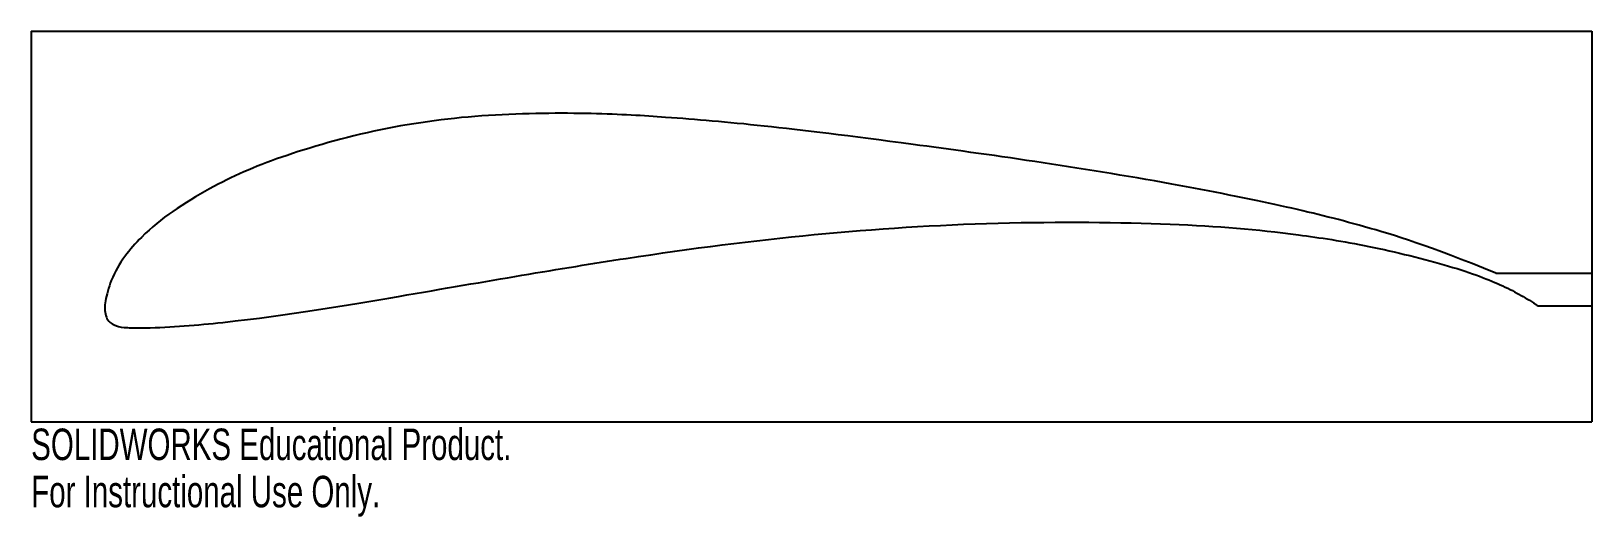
# Model space of a CAD drawing. Header units: millimetres. Extents: x -11 to 228, y -32 to 42.
import ezdxf

# ---------------------------------------------------------------- set-up
doc = ezdxf.new("R2010")
doc.units = ezdxf.units.MM
doc.styles.add('SLDTEXTSTYLE0', font='TXT', dxfattribs={"width": 0.7})

msp = doc.modelspace()

# ---------------------------------------------------------------- linework, layer by layer
at = {"color": 7, "linetype": 'Continuous'}
for p, q in [((-11.21, 42.16), (228.27, 42.16)), ((-11.21, 42.16), (-11.21, -17.84)), ((228.27, 42.16), (228.27, -17.84)), ((213.55, 5), (228.27, 5)), ((220, 0), (228.27, 0)), ((-11.21, -17.84), (228.27, -17.84))]:
    msp.add_line(p, q, dxfattribs=at)
msp.add_open_spline([(213.55, 5), (203.23, 9.25), (192.52, 12.48), (181.68, 15.21), (155.85, 20.4), (109.25, 26.91), (92.53, 28.56), (75.76, 29.61), (58.95, 29.57), (42.3, 27.43), (26.17, 22.75), (17.99, 19.13), (10.32, 14.51), (6.41, 11.38), (3.05, 7.67), (1.06, 4.27), (0.02, 0.49), (0.06, -1), (0.54, -2.42), (1.82, -3.17), (3.3, -3.39), (9.27, -3.42), (25.12, -2), (53, 2.77), (80.87, 7.63), (108.93, 11.21), (137.16, 13.05), (165.44, 12.71), (179.54, 11.51), (193.53, 9.41), (207.26, 6.04), (213.84, 3.51), (217.03, 1.84), (218.49, 0.97), (219.18, 0.54), (219.7, 0.2), (219.93, 0.05), (219.98, 0.01), (220, 0), (220, 0), (220, 0), (220, 0), (220, 0), (220, 0)], degree=3, knots=[0, 0, 0, 0, 0.024679, 0.04938, 0.074082, 0.132305, 0.23627, 0.273405, 0.310538, 0.347665, 0.384772, 0.421873, 0.441647, 0.461415, 0.472489, 0.483554, 0.492249, 0.500925, 0.504212, 0.50752, 0.510805, 0.514106, 0.527285, 0.562445, 0.62495, 0.687466, 0.749978, 0.812486, 0.874988, 0.906245, 0.937499, 0.96874, 0.984328, 0.992287, 0.996045, 0.997831, 0.999206, 0.999808, 0.99996, 0.999992, 0.999998, 0.999999, 1, 1, 1, 1], dxfattribs=at)

# ---------------------------------------------------------------- texts
at = {"color": 7, "linetype": 'Continuous', "char_height": 4.8336, "attachment_point": 1, "style": 'SLDTEXTSTYLE0'}
for s, insert in [('SOLIDWORKS Educational Product.', (-11.21, -18.86)), ('For Instructional Use Only.', (-11.21, -26.11))]:
    msp.add_mtext(s, dxfattribs=dict(at, insert=insert))

doc.saveas('drawing.dxf')
